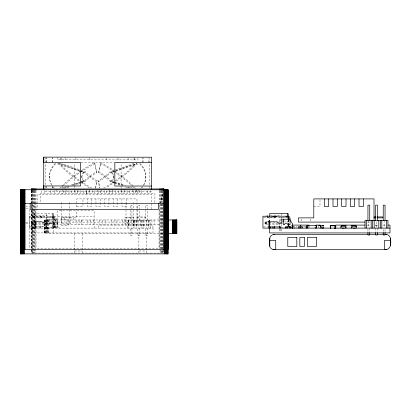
<?xml version="1.0" encoding="UTF-8"?>
<svg xmlns="http://www.w3.org/2000/svg" width="411" height="411" viewBox="0 0 411 411"><rect width="100%" height="100%" fill="white"/><g stroke="black" fill="none" stroke-linecap="round" stroke-linejoin="round"><path stroke-width="0.31" stroke-dasharray="2.06 1.54" d="M45.791 188.176L45.811 163.46M45.811 162.823L45.816 157.752M46.566 187.755L46.566 186.553M46.587 162.509L46.592 157.721M46.633 187.755L46.633 186.553M46.654 162.509L46.659 157.721M49.474 177.162L49.474 176.262M52.361 187.76L52.361 186.558M52.382 162.515L52.387 157.726M52.428 187.76L52.428 186.558M52.449 162.515L52.454 157.726M57.427 157.13L57.422 159.828L137.962 159.894L137.962 157.197M60.725 159.828L60.725 157.67M61.331 159.828L61.337 157.136M65.097 159.833L65.102 157.136M74.237 188.135L74.263 163.172M75.727 159.843L75.727 157.685M81.45 182.525L83.885 181.729C81.085 179.083 81.095 174.382 83.901 171.752L80.258 170.544M83.885 181.729L83.885 180.83L82.298 178.636L81.763 176.288M81.758 177.187L82.308 174.839L83.901 172.651L83.901 171.752M89.208 159.853L89.213 157.156M106.177 159.869L106.177 157.172M113.893 182.556L111.463 181.749L113.051 179.561L113.595 177.213L113.051 174.865L111.458 172.671L111.463 171.772L115.106 170.575M111.463 181.749L111.463 180.85L113.051 178.662L113.595 176.314L113.051 173.966L111.463 171.772M113.595 177.213L113.595 176.314M118.06 159.879L118.06 157.721M121.096 188.176L121.117 163.213M128.062 159.884L128.062 157.192M134.048 159.889L134.053 157.737M142.93 162.592L142.93 157.803M142.997 162.592L143.002 157.803M145.879 177.239L145.884 176.345M148.72 162.597L148.792 158.405M149.542 188.264L149.563 163.547M149.563 162.915L149.568 158.476M318.391 226.23L318.391 227.848M134.649 159.889L134.659 157.737M40.335 228.11L40.638 226.605L40.936 228.11M114.083 183.008L110.528 181.749L105.627 177.208L98.594 172.661L100.849 162.556L106.48 165.787A51.637 14.185 29.8 0 1 114.104 170.601M98.594 172.661L100.849 162.556M95.47 187.878L97.135 180.84L90.101 176.293L85.211 171.752L61.486 163.362M95.609 188.207L97.135 180.84M160.68 202.685L162.874 192.831M160.547 203.301L162.838 194.68M96.739 181.739L93.066 179.545L86.896 174.839L84.815 172.651L85.211 171.752M110.528 181.749L110.924 180.85L108.838 178.662L106.017 176.309L98.989 171.762M55.161 163.439L53.163 165.741A51.637 28.4 0 0 0 52.469 185.829M141.019 188.243L142.216 186.861M59.97 188.171L61.193 186.794M133.416 165.813L135.45 163.506M133.888 163.424L110.153 171.772L105.252 176.309L98.214 180.84L99.724 188.207M115.296 171.002L110.549 172.671L105.642 177.208L98.609 181.739L99.868 187.878M81.46 181.873L84.425 180.83L89.336 176.293L96.374 171.762L94.53 162.55L88.894 165.772A51.637 14.185 -29.7 0 0 81.265 170.57M81.26 182.982L84.82 181.729L89.726 177.192L96.77 172.661L94.53 162.55M55.089 223.877L55.079 223.779A0.904 0.904 0 0 0 54.303 222.998L45.719 222.993A0.786 0.776 19.3 0 1 45.261 222.849L45.153 222.767A12.248 12.248 0 0 0 33.086 222.777L32.998 222.844A0.781 0.781 0 0 1 32.541 222.993L31.303 222.988M33.091 222.783L32.998 222.849A0.771 0.771 0 0 1 32.546 222.988M265.044 222.993L266.287 222.988A0.781 0.781 0 0 0 266.744 222.849L266.831 222.783A12.248 12.248 0 0 1 267.797 222.284M94.926 163.45L89.285 166.671A51.637 14.185 -29.7 0 0 81.126 171.824M103.69 188.002L105.74 186.83A51.637 14.221 -29.6 0 0 113.898 181.677L111.463 180.85M63.674 188.135L68.421 186.466M72.567 185.007L80.869 182.083M67.034 187.991L71.185 186.532M74.15 185.484L80.669 183.188M115.887 170.791L136.657 163.486L133.811 166.707A51.637 14.221 -29.6 0 1 106.13 187.729M61.989 188.017L66.854 186.419M71.113 185.022L80.844 181.826M81.45 181.626L83.885 180.83M115.717 170.375L136.991 163.388M55.906 190.91L57.119 190.514M64.419 188.115L69.284 186.517M72.326 185.52L80.844 182.725M111.458 172.671L115.106 171.474M115.717 171.274L139.421 163.491L142.211 166.717A51.637 28.4 0.1 0 1 143.172 186.317M151.525 191.434L43.736 191.341M33.26 215.616L34.313 216.669L42.744 216.217L42.744 217.424L34.313 217.876L33.26 216.669M267.001 216.669L268.054 217.876L276.485 217.424L276.485 216.217M76.744 206.435L82.95 206.435L82.95 198.909M313.793 206.435L319.994 206.435L319.994 198.909M25.631 206.795L29.582 206.795M25.97 208.752L29.582 208.752M31.508 212.03L36.024 212.03M31.508 215.189L46.962 215.164M270.197 215.164L281.602 215.164L281.602 213.658M49.669 219.227L49.669 224.647L50.872 224.647A1.505 1.505 0 0 1 52.377 223.142A1.505 1.505 0 0 1 53.882 224.647L56.292 224.647L56.292 218.477A2.445 2.445 0 0 0 54.786 216.217L29.196 216.217L29.196 228.11L153.02 228.11L153.02 232.929L32.592 232.929L32.592 228.11M57.617 216.669L94.114 216.669M136.961 216.941L145.689 216.972M29.196 217.424L54.786 217.424A1.993 1.993 0 0 1 55.089 218.477L55.089 227.792M263.538 217.424L287.895 217.424M54.786 217.573L46.058 217.573L46.114 233.525M61.614 217.568L70.646 217.568L70.646 223.589L61.614 223.589L61.573 202.515M133.868 217.568L124.836 217.568L124.836 223.589L133.868 223.589L133.832 202.515M288.527 217.573L279.799 217.573L279.799 225.629M126.002 217.871L133.832 217.871M136.961 217.876L145.689 217.876L145.689 216.941M56.292 219.227L47.26 219.227L47.26 221.036L54.786 221.036M61.409 219.34L68.329 219.34L68.329 225.362L61.409 225.362L61.393 217.876L76.744 217.876L76.744 209.024M162.797 219.977L44.352 219.977L44.352 233.525L162.71 233.525M284.14 221.036L288.527 221.036M46.058 221.786L31.303 221.786L31.303 224.796L46.058 224.796M268.465 221.786L265.044 221.786L265.044 224.796L268.255 224.796M268.892 221.786L279.799 221.786M57.617 222.089L136.961 222.089L136.961 208.932M367.604 222.089L370.167 222.089M55.089 222.238L56.292 222.238M25.631 222.69L29.582 222.69M31.303 222.839L54.786 222.839M265.044 222.839L268.465 222.839M269.097 222.839L283.539 222.839M282.506 222.993L279.413 222.988M31.303 223.589L32.551 223.589A1.367 1.367 0 0 0 33.409 223.291A11.616 11.616 0 0 1 44.85 223.286A1.469 1.449 19.3 0 0 45.729 223.589L54.185 223.594C55.711 224.252 53.26 227.453 54.786 228.11L54.786 216.217M265.044 223.589L266.297 223.589A1.367 1.367 0 0 0 267.15 223.291A11.616 11.616 0 0 1 268.049 222.834M269.914 222.166A11.616 11.616 0 0 1 278.596 223.286A1.377 1.356 19.3 0 0 279.454 223.594L282.491 223.594M25.97 223.743L29.582 223.743M31.303 223.743L54.334 223.743L54.334 227.355M265.044 223.743L282.321 223.743M162.797 224.493L53.384 224.493L53.384 233.525M268.892 224.796L279.799 224.796M367.038 225.1L370.224 225.1M375.325 225.1L377.873 225.1M382.975 225.1L385.523 225.1M375.099 225.403L378.11 225.403M34.735 226.605L46.962 226.605L46.962 213.658M309.103 226.605L303.868 226.605L303.868 227.607M29.196 226.908L40.335 226.908M40.936 226.908L46.058 226.908L46.433 226.615L46.659 228.11M51.776 228.11L52.079 226.605L52.377 226.908L56.893 226.908L56.893 228.11M263.538 226.908L267.756 226.908M46.058 227.355L54.786 227.355M280.934 227.355L284.915 227.355M54.807 227.509L58.999 227.509L58.999 228.11M31.508 227.776L36.024 227.776M31.508 227.925L36.024 227.925M46.058 230.972L47.861 230.972L47.861 227.355M367.937 235.755L369.746 235.755M375.587 235.755L377.39 235.755M383.232 235.755L385.04 235.755M31.508 248.578L31.508 208.911M74.458 250.987L82.282 250.987M138.882 250.987L146.712 250.987M81.111 162.54L114.268 162.571M45.667 222.988L45.708 222.993A0.894 0.884 19.3 0 1 45.231 222.824L45.261 222.849M114.505 181.857L125.447 185.469M130.308 187.072L133.349 188.079M114.499 182.756L123.012 185.567M127.266 186.969L130.308 187.971M138.209 190.581L139.427 190.981M58.388 163.321L79.652 170.344M79.647 171.243L55.958 163.419L53.163 166.64A51.637 28.4 0 0 0 51.108 184.277M80.258 171.444L83.901 172.651M110.924 180.85L113.883 181.898M114.479 182.109L123.958 185.469M128.104 186.933L131.068 187.986M79.477 170.76L58.722 163.419L61.563 166.65A51.637 14.221 29.7 0 0 80.53 182.196M80.068 170.971L84.815 172.651M114.674 183.219L121.194 185.525M125.34 186.995L128.304 188.043M135.409 190.56L136.596 190.981M100.454 163.455L106.084 166.686A51.637 14.185 29.8 0 1 114.232 171.849M91.648 187.991L89.598 186.815A51.637 14.221 29.7 0 1 61.958 165.751L59.929 163.444M279.002 222.849L278.971 222.824A0.894 0.884 19.3 0 0 279.485 222.993A0.786 0.776 19.3 0 1 279.002 222.849L278.894 222.767A12.248 12.248 0 0 0 269.77 221.58M278.576 223.281L278.591 223.291A1.469 1.449 19.3 0 0 279.475 223.589M44.835 223.281L44.85 223.291A1.377 1.356 19.3 0 0 45.708 223.594M134.145 186.856L135.363 188.238M140.218 163.511L142.211 165.818A51.637 28.4 0.1 0 1 142.545 186.383M53.122 186.784L54.314 188.166M52.983 216.669L57.802 223.594L57.802 228.11M52.798 216.669L57.617 223.594M110.153 171.772L110.549 172.671M96.374 171.762L96.77 172.661M98.214 180.84L98.609 181.739M84.425 180.83L84.82 181.729M288.83 223.877L288.825 223.779A0.904 0.904 0 0 0 288.162 223.019M385.04 229.384L385.04 231.932M384.136 220.46L384.136 227.473M383.232 229.384L383.232 231.932M377.39 228.11L377.39 231.932M376.491 221.74L376.491 227.473M375.587 228.11L375.587 231.932M369.746 228.11L369.746 231.932M368.842 220.46L368.842 227.473M367.937 229.384L367.937 231.932M315.057 226.605L315.057 228.11M310.593 219.078L310.593 222.089M309.103 226.302L309.103 227.607M305.311 226.605L305.311 228.11M301.638 219.078L301.638 222.089M296.963 228.11L296.963 226.605L295.514 226.605L295.514 227.607M291.723 225.094L291.723 226.605M288.83 219.828L288.83 224.046M288.527 219.828L288.527 224.73M288.229 219.942L288.229 223.712M287.628 217.306L287.628 222.454M287.628 225.567L287.628 227.473M281.602 217.07L281.602 226.605M281.602 229.163L281.602 230.972L279.799 230.972L279.799 229.163M280.703 229.256L280.703 230.972M269.559 216.803L269.559 219.942M268.054 216.669L268.054 217.876M265.948 216.217L265.948 217.424M265.948 221.786L265.948 222.839M163.367 249.893L163.367 253.094L31.544 253.094L31.544 250.273M163.044 249.893L163.044 253.094M162.612 190.817L162.612 202.515M162.653 203.794L162.653 253.094M162.17 190.817L162.17 202.515M162.206 203.794L162.206 253.094M161.718 203.794L161.718 253.094M161.677 190.817L161.677 202.515M161.148 190.817L161.148 202.515M161.189 203.794L161.189 253.094M160.629 203.794L160.629 253.094M160.588 190.817L160.588 202.515M160.007 190.817L160.007 202.515M160.049 203.794L160.049 248.578L35.433 248.578L35.433 208.911M160.049 249.143L160.049 253.094M159.422 190.817L159.458 248.578M159.042 209.697L159.042 248.727M154.906 202.515L154.906 193.483L40.499 193.483L40.499 202.515M154.089 219.977L154.089 224.493M152.938 228.11L152.938 225.1L98.748 225.1L98.748 228.11M151.942 219.977L151.947 224.493M151.515 209.322L151.515 194.269L37.108 194.269L37.108 209.322M150.539 190.663L150.539 193.483M150.149 228.11L150.149 220.46L127.21 220.46L127.21 228.11M149.029 219.977L149.029 224.493M148.946 220.46L148.946 228.11M148.643 220.46L148.643 228.11M147.23 220.46L147.23 205.171L145.422 205.171L145.422 220.46M147.23 228.11L147.23 235.755L145.422 235.755L145.422 228.11M147.148 190.884L147.148 194.269M146.712 233.525L146.712 253.094M146.326 220.46L146.326 228.11M146.116 219.977L146.105 224.493M144.009 220.46L144.009 228.11M143.706 220.46L143.706 228.11M142.504 220.46L142.504 228.11M141.297 220.46L141.297 228.11M141.204 190.663L141.204 193.483M140.999 220.46L140.999 228.11M140.29 219.977L140.3 224.493M139.581 220.46L139.581 205.171L137.777 205.171L137.777 220.46M139.581 228.11L139.581 235.755L137.777 235.755L137.777 228.11M139.057 190.663L139.067 193.483M138.882 233.525L138.882 253.094M138.677 220.46L138.677 228.11M137.813 190.884L137.813 194.269M137.377 219.977L137.377 224.493M136.961 208.305L136.961 198.909L76.744 198.909L76.744 208.392M136.36 220.46L136.36 228.11M136.144 189.533L136.144 193.483M136.062 220.46L136.062 228.11M135.676 190.884L135.666 194.269M134.854 220.46L134.854 228.11M134.454 219.977L134.464 224.493M133.652 220.46L133.652 228.11M133.349 220.46L133.349 228.11M133.231 190.663L133.226 193.483M132.753 189.754L132.753 194.269M131.936 220.46L131.936 205.171L130.128 205.171L130.128 220.46M131.936 228.11L131.936 235.755L130.128 235.755L130.128 228.11M131.032 220.46L131.032 228.11M129.835 190.884L129.835 194.269M128.715 220.46L128.715 228.11M128.638 219.977L128.648 224.493M128.412 220.46L128.412 228.11M127.405 190.663L127.415 193.483M126.424 198.909L126.424 206.435L121.964 206.435L121.964 198.909M126.002 202.515L126.002 222.084M125.725 219.977L125.725 224.493M124.492 189.533L124.492 193.483M124.024 190.884L124.014 194.269M122.812 219.977L122.812 224.493M121.574 190.663L121.579 193.483M121.101 189.754L121.101 194.269M118.188 190.884L118.183 194.269M117.628 198.909L117.628 206.435L113.297 206.435L113.297 198.909M116.996 219.977L116.986 224.493M115.753 190.663L115.763 193.483M114.073 219.977L114.073 224.493M112.84 189.533L112.84 193.483M112.373 190.884L112.362 194.269M111.16 219.977L111.15 224.493M109.922 190.663L109.932 193.483M109.449 189.754L109.449 194.269M108.961 198.909L108.961 206.435L104.625 206.435L104.625 198.909M106.541 190.884L106.541 194.269M105.334 219.977L105.334 224.493M104.111 190.663L104.111 193.483M102.421 219.977L102.421 224.493M101.193 189.533L101.193 193.483M100.716 190.884L100.721 194.269M100.289 198.909L100.289 206.435L95.953 206.435L95.953 198.909M99.503 219.977L99.508 224.493M98.28 190.663L98.27 193.483M97.803 189.754L97.803 194.269M94.879 190.884L94.89 194.269M94.114 228.11L94.114 210.648L57.617 210.648L57.617 228.11M93.682 219.977L93.693 224.493M92.454 190.663L92.46 193.483M91.617 198.909L91.617 206.435L87.281 206.435L87.281 198.909M90.769 219.977L90.769 224.493M89.541 189.533L89.541 193.483M89.069 190.884L89.069 194.269M87.856 219.977L87.856 224.493M86.151 189.754L86.151 194.269M83.238 190.884L83.238 194.269M82.282 233.525L82.282 253.094M81.912 219.977L81.912 224.493M81.902 219.977L81.902 224.493M80.803 190.663L80.813 193.483M78.989 219.977L78.989 224.493M77.89 189.533L77.89 193.483M77.412 190.884L77.422 194.269M76.071 219.977L76.071 224.493M74.977 190.663L74.966 193.483M74.499 189.754L74.499 194.269M74.458 233.525L74.458 253.094M73.543 217.876L73.548 222.089M71.586 190.884L71.586 194.269M69.402 202.515L69.402 222.084M69.022 190.663L69.027 193.483M67.08 219.977L67.08 224.493M66.109 189.533L66.109 193.483M65.637 190.884L65.637 194.269M64.594 217.876L64.589 222.089M63.196 190.663L63.186 193.483M62.719 189.754L62.719 194.269M59.806 190.884L59.795 194.269M57.746 219.977L57.746 224.493M55.762 226.908L55.762 228.11M54.195 190.663L54.195 193.483M53.589 228.11L53.589 213.658L34.735 213.658L34.735 228.11M53.507 226.908L53.507 228.11M53.399 213.658L53.399 228.11M53.281 217.424L53.281 216.217L48.765 216.818L48.765 216.217M52.983 213.658L52.983 228.11M52.798 213.658L52.798 228.11M52.68 216.217L52.68 217.424M52.377 226.908L52.377 228.11M52.079 227.355L52.079 228.11M50.805 190.884L50.805 194.269M48.868 219.977L48.868 233.525M48.277 219.977L48.277 233.525M47.697 219.977L47.697 233.525M47.137 219.977L47.137 233.525M46.957 227.355L46.957 230.972M46.777 213.658L46.777 226.605M46.607 219.977L46.607 233.525M45.672 219.977L45.672 233.525M45.282 219.977L45.282 233.525M44.953 219.977L44.953 233.525M44.866 190.663L44.866 193.483M44.691 219.977L44.691 233.525M44.506 219.977L44.506 233.525M44.249 216.217L44.249 217.424M43.047 216.217L43.047 217.424M41.475 190.884L41.475 194.269M40.037 226.908L40.037 228.11M39.204 226.908L39.204 228.11M36.949 226.908L36.949 228.11M36.024 202.515L36.024 208.274M36.024 208.911L36.024 248.578M35.983 190.817L35.983 202.515M35.819 228.11L35.819 221.036L35.516 220.733L35.218 221.036L35.218 228.11M35.433 202.515L35.433 208.274M35.433 249.143L35.433 253.094M35.392 190.817L35.392 202.515M34.92 213.658L34.92 228.11M34.853 202.515L34.853 253.094M34.817 190.817L34.817 202.515M34.313 216.669L34.313 217.876M34.257 190.817L34.293 208.279M34.293 208.916L34.293 253.094M33.728 190.817L33.764 253.094M33.234 190.817L33.27 208.279M33.27 208.916L33.27 253.094M32.793 190.817L32.829 253.094M32.438 253.094L32.402 190.817M32.207 216.217L32.207 217.424M32.207 221.786L32.207 222.839M32.109 203.794L32.109 209.559M32.109 210.201L32.109 253.094M32.073 190.817L32.073 202.515M31.847 203.794L31.847 209.559M31.847 210.201L31.847 253.094M31.811 190.817L31.811 202.515M31.662 202.515L31.662 253.094M31.621 190.817L31.621 202.515M31.508 190.817L31.508 208.274M31.467 190.817L31.467 202.515M29.582 209.338L29.582 249.364M56.893 226.908A2.82 2.82 0 0 1 54.786 225.963M41.542 216.217A2.579 2.579 0 0 1 38.228 216.217M41.542 217.424A2.579 2.579 0 0 1 38.228 217.424M266.739 222.849A0.771 0.771 0 0 1 266.287 222.988M275.283 217.424A2.579 2.579 0 0 1 271.969 217.424M89.202 187.714A51.637 14.221 29.7 0 1 81.054 182.551M62.01 185.957A51.637 14.185 -29.7 0 1 80.736 170.925M61.593 187.688A51.637 14.185 -29.7 0 1 62.826 186.43M63.253 186.008A51.637 14.185 -29.7 0 1 80.602 172.178M53.127 187.683A51.637 28.4 0 0 1 52.469 186.722M133.411 165.813A51.637 14.221 -29.6 0 1 114.422 181.323M142.869 186.8A51.637 28.4 0.1 0 1 142.206 187.76M114.628 170.955A51.637 14.185 29.8 0 1 133.739 186.435M114.761 172.204A51.637 14.185 29.8 0 1 132.512 186.491M132.933 186.913A51.637 14.185 29.8 0 1 133.745 187.75M86.629 193.483L86.629 190.663L86.618 193.483"/><path stroke-width="0.62" d="M43.736 189.548L43.761 157.12L43.756 162.509L80.613 162.54L80.592 185.983L43.741 185.952M43.802 189.548L43.807 185.952M151.531 189.039L151.623 157.213L43.761 157.12M269.76 238.359L269.724 240.456L275.745 240.456L275.745 249.487C273.284 250.073 270.135 248.958 269.739 246.199L269.76 238.359C270.012 236.171 272.041 234.398 274.24 234.434M390.45 240.456L384.429 240.456L384.429 249.487C390.733 250.592 391.334 243.446 390.45 238.95C390.501 236.536 388.349 234.383 385.934 234.434M330.352 228.069C330.316 229.225 330.763 224.647 330.264 225.963L330.413 228.331M331.143 225.737L330.947 225.675M323.118 228.023L323.02 225.423L318.54 225.439M330.274 225.886L330.572 225.66L330.352 225.963M322.974 228.1L323.144 227.807L322.902 228.11M335.648 228.074C335.345 229.384 335.35 224.334 335.648 225.886M274.075 228.11L274.378 226.605L274.682 228.11M335.068 228.146C335.16 227.966 334.631 224.514 335.068 225.963M322.923 228.069L323.02 227.807M335.078 228.069L334.986 228.285M323.056 225.701L322.928 225.403L323.195 225.701M334.816 228.069L334.801 228.331L334.893 228.069M330.567 225.814L335.022 225.814M335.597 225.737L335.355 225.588L335.597 225.886M322.902 225.624L323.02 225.423M334.78 225.886L334.893 225.685M330.449 225.685L330.305 225.814M285.897 216.371L287.022 216.217M273.474 216.381L276.485 216.217M163.938 188.968L31.467 188.968L31.467 190.201M168.073 189.754L20.55 189.754L20.591 253.88L168.032 253.88L168.032 189.754L168.073 249.364M20.55 203.301L168.073 203.301M283.41 219.227L283.41 224.647L284.612 224.647A1.505 1.505 0 0 1 286.118 223.142A1.505 1.505 0 0 1 287.628 224.647L290.032 224.647L290.032 218.477A2.445 2.445 0 0 0 288.527 216.217L262.937 216.217L262.937 228.11L389.988 228.11M374.01 216.941L375.88 216.941M377.128 216.941L382.739 216.941L382.739 217.876L377.128 217.876M374.01 217.876L375.88 217.876M290.032 219.227L281.001 219.227L281.001 221.036L283.513 221.036M167.827 219.977L176.817 219.977L176.817 233.525L167.827 233.525M268.465 221.786L269.724 221.786M365.04 222.089L298.443 222.089L298.443 217.876L313.793 217.876L313.793 198.909L374.01 198.909L374.01 220.209M292.324 225.094L309.103 225.094M316.131 225.094L320.344 225.094L320.344 228.11M365.122 225.1L335.797 225.1L335.797 228.11M388.076 225.1L389.988 225.1L389.988 232.929L269.559 232.929L269.559 220.25M322.974 225.423L323.144 225.701M331.035 225.629L335.474 225.608M320.344 226.605L321.417 226.605L321.417 228.11M268.357 226.908L274.075 226.908M274.682 226.908L279.799 226.908L280.179 226.615L280.4 228.11M285.517 228.11L285.82 226.605L286.118 226.908L290.639 226.908L290.639 228.11M279.799 227.355L280.703 227.355M290.505 227.509L292.745 227.509L292.745 228.11M273.649 234.47L386.525 234.47M24.475 249.364L164.143 249.364M273.012 249.472L386.525 249.446M151.618 162.602L114.844 162.571L114.823 186.013L151.602 186.044M267.001 215.616L267.705 216.32M288.311 217.66L289 218.647M290.032 220.132L292.442 223.594L292.442 228.11M269.559 221.036L269.262 220.733L268.958 221.036L268.958 228.11M269.724 240.456L269.739 246.199M390.409 238.359L390.409 245.557M387.958 228.11L387.958 220.46L365.019 220.46L365.019 228.11M386.453 220.46L386.453 228.11M385.04 220.46L385.04 205.171L383.232 205.171L383.232 220.46M385.04 232.569L385.04 234.481M383.232 232.569L383.232 234.481M381.819 220.46L381.819 228.11M380.314 220.46L380.314 228.11M378.808 220.46L378.808 228.11M377.39 220.46L377.39 205.171L375.587 205.171L375.587 220.46M377.39 232.569L377.39 234.481M375.587 232.569L375.587 234.481M374.169 220.46L374.169 228.11M372.664 220.46L372.664 228.11M371.159 220.46L371.159 228.11M369.746 220.46L369.746 205.171L367.937 205.171L367.937 220.46M369.746 232.569L369.746 234.481M367.937 232.569L367.937 234.481M366.525 220.46L366.525 228.11M363.473 198.909L363.473 206.435L359.014 206.435L359.014 198.909M356.784 227.992L356.414 226.487L352.155 226.487L351.97 227.992M356.075 226.754L356.075 225.403L351.261 225.403L351.261 228.11M355.551 228.11L353.203 228.11M354.678 198.909L354.678 206.435L350.342 206.435L350.342 198.909M346.011 198.909L346.011 206.435L341.675 206.435L341.675 198.909M345.98 228.11L345.98 225.403L341.166 225.403L341.166 227.283M345.62 227.992L345.25 226.487L340.991 226.487L340.806 227.992M344.387 228.11L342.039 228.11M337.339 198.909L337.339 206.435L333.002 206.435L333.002 198.909M328.666 198.909L328.666 206.435L324.33 206.435L324.33 198.909M316.511 228.11L316.511 225.403L306.873 225.403L306.873 228.11M315.304 225.403L315.304 225.701L316.208 225.701L316.208 227.807L315.304 227.807L315.304 228.11M308.08 225.403L308.08 225.701L307.176 225.701L307.176 227.807L308.08 227.807L308.08 228.11M306.724 226.605L306.724 228.11M302.45 228.11L302.45 226.605L301.006 226.605L301.006 228.11M300.754 225.094L300.754 228.11M299.819 228.11L299.819 226.605L298.376 226.605L298.376 228.11M294.101 228.11L294.101 226.605L292.658 226.605L292.658 228.11M289.508 226.908L289.508 228.11M288.83 219.227L288.83 218.477A1.993 1.993 0 0 0 288.527 217.424M288.83 224.483L288.83 226.903M288.527 216.217L288.527 219.227M288.527 224.534L288.527 226.343M288.229 216.171L288.229 213.658L269.559 213.658L269.559 216.438M287.628 213.658L287.628 216.669M287.248 226.908L287.248 228.11M286.118 226.908L286.118 228.11M279.799 226.25L279.799 228.11M272.95 226.908L272.95 228.11M270.69 226.908L270.69 228.11M176.781 219.977L176.781 233.525M176.663 219.977L176.663 233.525M176.473 219.977L176.473 233.525M176.211 219.977L176.211 233.525M175.887 219.977L175.887 233.525M175.497 219.977L175.497 233.525M175.05 219.977L175.05 233.525M174.562 219.977L174.562 233.525M174.033 219.977L174.033 233.525M173.473 219.977L173.473 233.525M172.892 219.977L172.892 233.525M172.301 219.977L172.301 233.525M167.919 189.754L167.919 253.88M167.729 189.754L167.729 253.88M167.467 189.754L167.467 253.88M167.138 189.754L167.138 253.88M166.748 189.754L166.748 253.88M166.306 189.754L166.306 253.88M165.813 189.754L165.813 253.88M165.284 189.754L165.284 253.88M164.724 189.754L164.724 253.88M164.143 189.754L164.143 253.88M163.897 188.968L163.938 190.201M163.784 188.968L163.784 190.201M163.593 188.968L163.557 249.364M163.331 188.968L163.331 190.201M163.003 188.968L163.003 190.201M162.612 188.968L162.612 190.201M162.17 188.968L162.17 190.201M161.677 188.968L161.677 190.201M161.148 188.968L161.148 190.201M160.588 188.968L160.588 190.201M160.007 188.968L160.007 190.201M159.422 188.968L159.422 190.201M158.435 203.301L158.435 209.322L30.183 209.322L30.183 203.301M35.983 188.968L35.983 190.201M35.392 188.968L35.392 190.201M34.817 188.968L34.817 190.201M34.257 188.968L34.257 190.201M33.728 188.968L33.728 190.201M33.234 188.968L33.234 190.201M32.793 188.968L32.793 190.201M32.402 188.968L32.402 190.201M32.073 188.968L32.073 190.201M31.811 188.968L31.811 190.201M31.621 188.968L31.621 190.201M31.508 188.968L31.508 190.201M25.066 189.754L25.066 249.364M24.475 189.754L24.475 253.88M23.9 189.754L23.9 253.88M23.34 189.754L23.34 253.88M22.811 189.754L22.811 253.88M22.317 189.754L22.317 253.88M21.87 189.754L21.87 253.88M21.485 189.754L21.485 253.88M21.156 189.754L21.156 253.88M20.894 189.754L20.894 253.88M20.704 189.754L20.704 253.88M268.758 221.894A12.248 12.248 0 0 1 269.77 221.58M290.639 226.908A2.82 2.82 0 0 1 288.527 225.963M275.283 216.217A2.579 2.579 0 0 1 275.041 216.397M272.21 216.397A2.579 2.579 0 0 1 271.969 216.217M296.819 237.445L287.787 237.445L287.787 246.477L296.819 246.477L296.819 237.445M304.346 237.445L299.83 237.445L299.83 246.477L304.346 246.477L304.346 237.445M316.388 237.445L307.356 237.445L307.356 246.477L316.388 246.477L316.388 237.445"/></g></svg>
